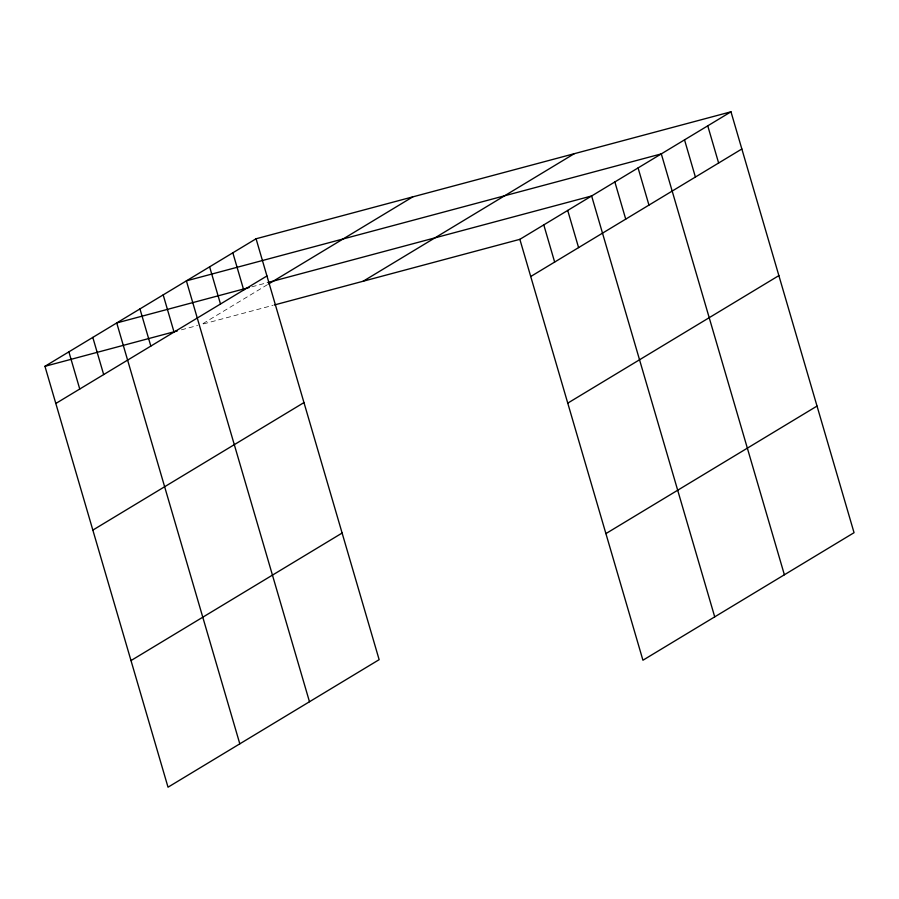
<?xml version="1.0" encoding="UTF-8"?>
<svg xmlns="http://www.w3.org/2000/svg" width="899" height="899" viewBox="0 0 899 899"><rect width="100%" height="100%" fill="white"/><g stroke="black" fill="none" stroke-linecap="round" stroke-linejoin="round"><path stroke-width="0.67" stroke-dasharray="4.5 3.37" d="M267.464 284.657L201.668 324.404L272.981 305.345M251.832 286.826L268.048 282.488M181.407 329.832L197.611 325.494"/><path stroke-width="1.35" d="M256.069 238.774L379.142 659.664L168.023 787.198L44.95 366.309L256.069 238.774L730.977 111.802L854.05 532.691L642.931 660.226L519.858 239.336L730.977 111.802M55.817 403.482L266.936 275.959M268.666 283.938L412.787 196.87M363.14 281.241L574.259 153.707M92.844 530.107L303.963 402.583M530.725 276.521L741.844 148.987M130.996 660.574L342.114 533.04M567.752 403.134L778.871 275.611M605.904 533.601L817.022 406.067M249.135 287.545L116.735 322.943L239.808 743.833M268.048 282.488L591.632 195.971L714.716 616.86M44.95 366.309L177.35 330.911M274.33 304.986L519.858 239.336M707.749 125.838L718.627 163.011M684.532 139.862L695.399 177.036M784.378 574.776L661.304 153.886L186.396 280.859L309.481 701.748M638.076 167.922L648.954 205.096M614.86 181.946L625.726 219.131M567.707 210.433L578.585 247.607M543.783 224.885L554.649 262.058M232.841 252.81L243.719 289.984M209.624 266.834L220.491 304.008M163.18 294.894L174.046 332.068M139.952 308.919L150.83 346.093M92.799 337.406L103.677 374.58M68.875 351.857L79.753 389.031"/></g></svg>
